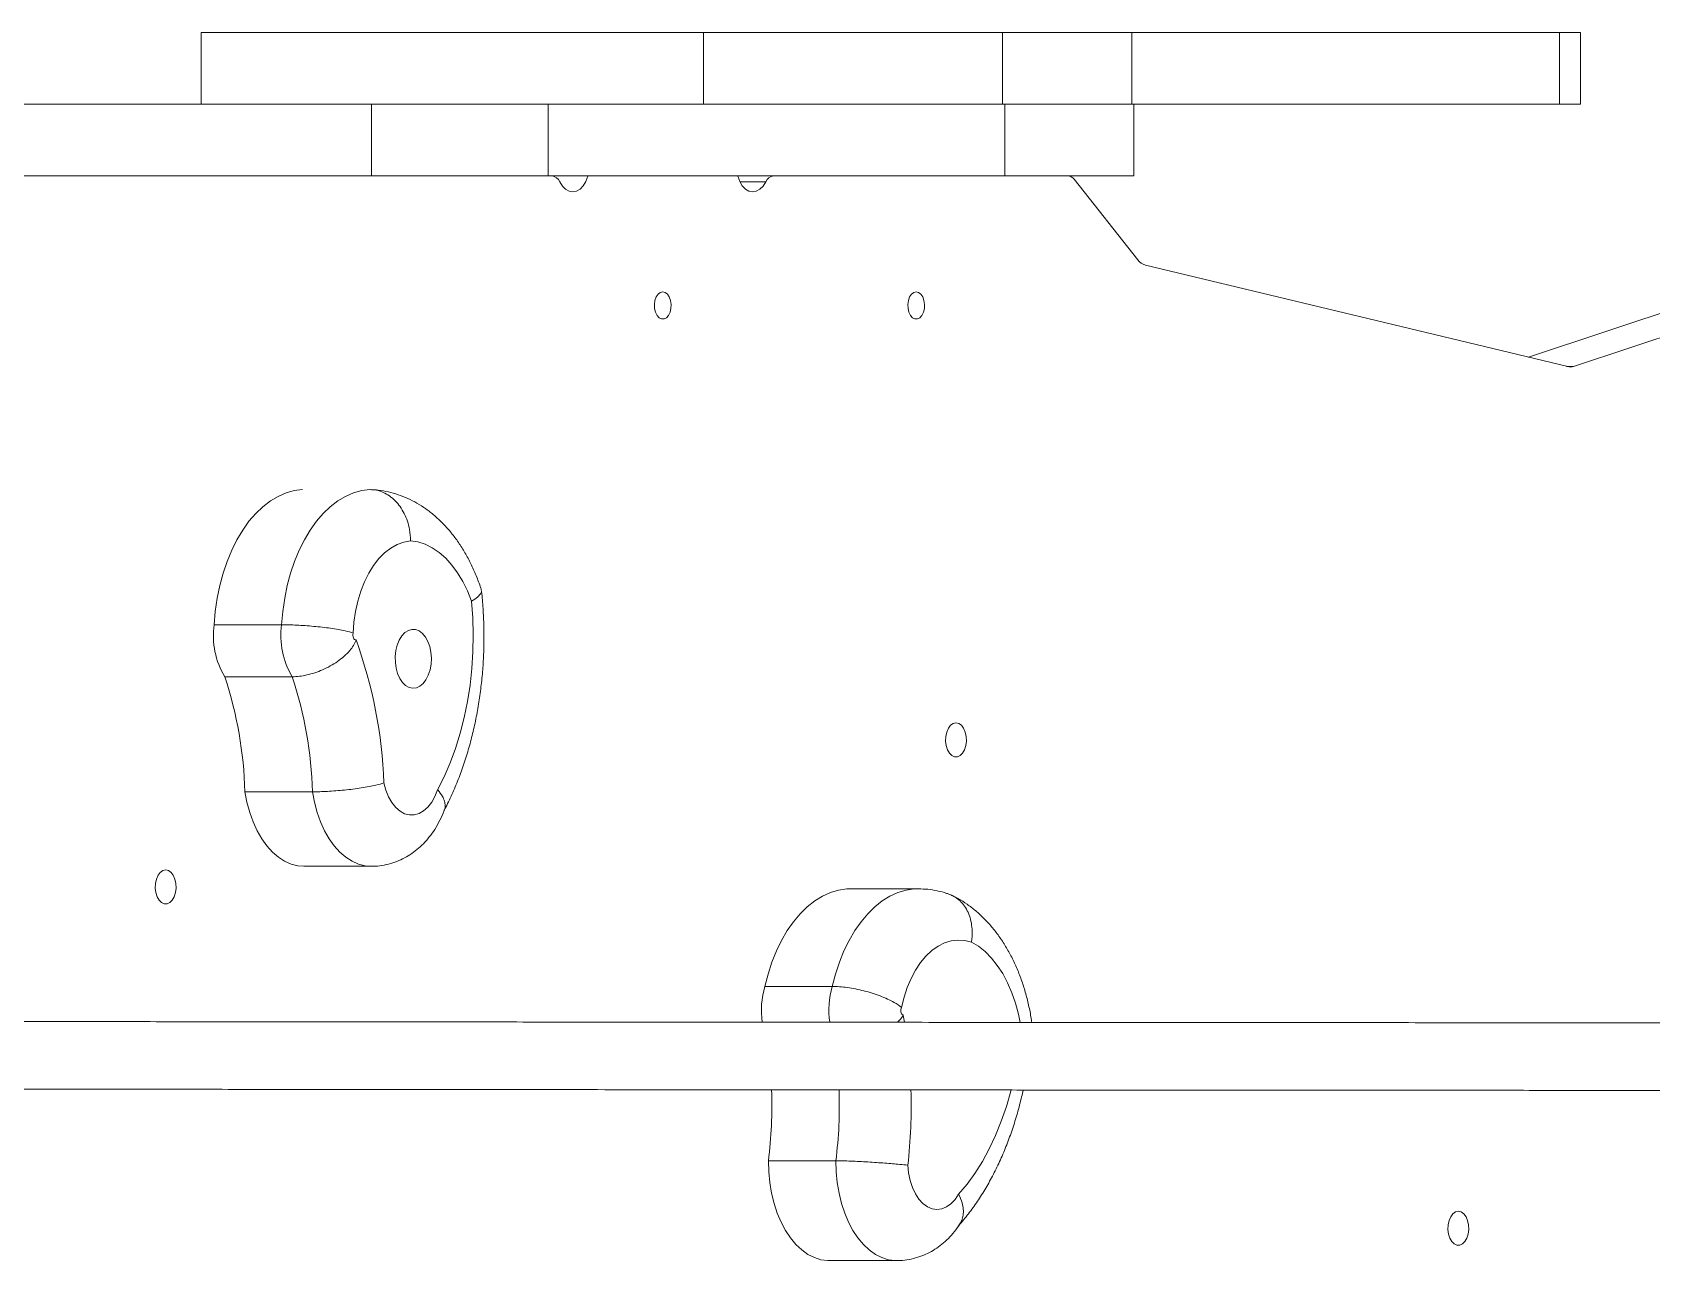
# Model space of a CAD drawing. Header units: millimetres. Extents: x -5943 to 5491, y -4078 to 3213.
# Drawn here: x 3285 to 3759, y 61.8 to 421.6 of the extents above; entities that cross this region are included whole.
import ezdxf

# ---------------------------------------------------------------- set-up
doc = ezdxf.new("R2010")
doc.units = ezdxf.units.MM
doc.layers.add('DIKOM_ОБЪЕКТ', color=7, linetype='Continuous')

msp = doc.modelspace()

# ---------------------------------------------------------------- linework, layer by layer
at = {"layer": 'DIKOM_ОБЪЕКТ', "color": 7, "linetype": 'Continuous', "lineweight": 15}
for p, q in [((3334.38, 421.596), (3334.38, 400.596)), ((3334.38, 421.596), (3481.366, 421.596)), ((3481.366, 421.596), (3481.366, 400.596)), ((3481.366, 421.596), (3568.987, 421.596)), ((3568.987, 421.596), (3568.987, 400.596)), ((3568.987, 421.596), (3606.829, 421.596)), ((3606.829, 400.596), (3606.829, 421.596)), ((3606.829, 421.596), (3731.991, 421.596)), ((3731.991, 421.596), (3731.991, 400.596)), ((3731.991, 421.596), (3738.15, 421.596)), ((3738.15, 400.596), (3738.15, 421.596)), ((3384.202, 400.596), (3384.202, 379.596)), ((3384.202, 400.596), (3435.899, 400.596)), ((3435.899, 400.596), (3435.899, 379.596)), ((3435.899, 400.596), (3569.642, 400.596)), ((3569.642, 400.596), (3569.642, 379.596)), ((3569.642, 400.596), (3607.384, 400.596)), ((3607.384, 379.596), (3607.384, 400.596)), ((3607.384, 400.596), (3731.991, 400.596)), ((3731.991, 400.596), (3738.15, 400.596)), ((3384.202, 379.596), (3435.899, 379.596)), ((3435.899, 379.596), (3569.642, 379.596)), ((3569.642, 379.596), (3607.384, 379.596)), ((3499.631, 377.785), (3492.075, 377.785)), ((3589.879, 378.549), (3608.52, 355.004)), ((3722.881, 326.458), (3832.342, 362.773)), ((3736.089, 323.764), (3853.672, 362.773)), ((3610.808, 353.414), (3734.395, 323.689)), ((3736.089, 323.764), (3734.084, 323.764)), ((3357.913, 248.087), (3338.164, 248.087)), ((3361.041, 232.85), (3341.291, 232.85)), ((3366.916, 199.146), (3347.166, 199.146)), ((3384.147, 177.322), (3364.397, 177.322)), ((3524.602, 170.728), (3544.351, 170.728)), ((3519.121, 142.131), (3499.372, 142.131)), ((3520.159, 91.063), (3500.41, 91.063)), ((3537.943, 61.822), (3518.194, 61.822))]:
    msp.add_line(p, q, dxfattribs=at)
at = {"layer": 'DIKOM_ОБЪЕКТ', "color": 7, "linetype": 'Continuous', "lineweight": 15, "flags": 128}
for points in [[(3439.345, 377.785), (3440.129, 376.55), (3441.062, 375.628), (3442.096, 375.065), (3443.18, 374.888), (3444.262, 375.106), (3445.288, 375.709), (3446.207, 376.667), (3446.973, 377.931), (3447.549, 379.441), (3447.594, 379.596)], [(3491.382, 379.596), (3491.426, 379.441), (3492.003, 377.931), (3492.769, 376.667), (3493.688, 375.709), (3494.713, 375.106), (3495.795, 374.888), (3496.88, 375.065), (3497.914, 375.628), (3498.846, 376.55), (3499.631, 377.785)], [(3469.488, 345.596), (3468.765, 345.418), (3468.106, 344.901), (3467.57, 344.09), (3467.205, 343.058), (3467.042, 341.895), (3467.097, 340.706), (3467.364, 339.596), (3467.82, 338.664), (3468.424, 337.992), (3469.122, 337.641), (3469.853, 337.641), (3470.552, 337.992), (3471.156, 338.664), (3471.612, 339.596), (3471.879, 340.706), (3471.934, 341.895), (3471.771, 343.058), (3471.405, 344.09), (3470.869, 344.901), (3470.211, 345.418), (3469.488, 345.596)], [(3543.678, 345.596), (3542.955, 345.418), (3542.296, 344.901), (3541.76, 344.09), (3541.395, 343.058), (3541.232, 341.895), (3541.287, 340.706), (3541.554, 339.596), (3542.009, 338.664), (3542.614, 337.992), (3543.312, 337.641), (3544.043, 337.641), (3544.742, 337.992), (3545.346, 338.664), (3545.802, 339.596), (3546.069, 340.706), (3546.123, 341.895), (3545.961, 343.058), (3545.595, 344.09), (3545.059, 344.901), (3544.401, 345.418), (3543.678, 345.596)], [(3338.164, 248.087), (3338.508, 251.992), (3339.066, 255.83), (3339.832, 259.572), (3340.802, 263.186), (3341.966, 266.644), (3343.316, 269.917), (3344.841, 272.98), (3346.528, 275.806), (3348.364, 278.375), (3350.334, 280.664), (3352.422, 282.656), (3354.611, 284.334), (3356.884, 285.684), (3359.222, 286.697), (3361.606, 287.363), (3364.017, 287.677)], [(3383.766, 287.677), (3381.355, 287.363), (3378.971, 286.697), (3376.633, 285.684), (3374.361, 284.334), (3372.172, 282.656), (3370.084, 280.664), (3368.114, 278.375), (3366.278, 275.806), (3364.591, 272.98), (3363.066, 269.917), (3361.716, 266.644), (3360.551, 263.186), (3359.582, 259.572), (3358.815, 255.83), (3358.258, 251.992), (3357.913, 248.087)], [(3378.866, 245.607), (3379.101, 248.821), (3379.555, 251.973), (3380.222, 255.021), (3381.093, 257.929), (3382.159, 260.66), (3383.405, 263.18), (3384.816, 265.456), (3386.375, 267.461), (3388.061, 269.169), (3389.853, 270.558), (3391.73, 271.613), (3393.667, 272.318), (3395.64, 272.666)], [(3395.64, 272.666), (3397.808, 272.33), (3399.944, 271.643), (3402.028, 270.611), (3404.038, 269.246), (3405.955, 267.56), (3407.759, 265.571), (3409.432, 263.298), (3410.958, 260.765), (3412.321, 257.995), (3413.508, 255.017)], [(3413.508, 255.017), (3413.865, 250.095), (3414, 245.143), (3413.913, 240.188), (3413.604, 235.257), (3413.074, 230.376), (3412.327, 225.572), (3411.366, 220.869), (3410.196, 216.294), (3408.825, 211.87), (3407.258, 207.622), (3405.506, 203.573), (3403.576, 199.743)], [(3396.291, 229.486), (3395.23, 229.716), (3394.219, 230.29), (3393.3, 231.183), (3392.51, 232.36), (3391.881, 233.773), (3391.439, 235.363), (3391.203, 237.065), (3391.182, 238.81), (3391.376, 240.527), (3391.778, 242.144), (3392.372, 243.596), (3393.133, 244.824), (3394.03, 245.777), (3395.026, 246.416), (3396.08, 246.714), (3397.15, 246.661), (3398.191, 246.257), (3399.161, 245.52), (3400.02, 244.479), (3400.734, 243.178), (3401.272, 241.669), (3401.612, 240.014), (3401.742, 238.282), (3401.655, 236.542), (3401.355, 234.866), (3400.854, 233.323), (3400.174, 231.977), (3399.341, 230.881), (3398.389, 230.081), (3397.359, 229.61), (3396.291, 229.486)], [(3379.696, 243.622), (3379.473, 243.641), (3379.262, 243.753), (3379.076, 243.952), (3378.927, 244.222), (3378.827, 244.546), (3378.782, 244.901), (3378.796, 245.263), (3378.866, 245.607)], [(3555.327, 219.362), (3554.5, 219.176), (3553.734, 218.634), (3553.087, 217.774), (3552.605, 216.662), (3552.326, 215.379), (3552.269, 214.02), (3552.439, 212.687), (3552.823, 211.478), (3553.393, 210.483), (3554.106, 209.776), (3554.91, 209.408), (3555.745, 209.408), (3556.549, 209.776), (3557.262, 210.483), (3557.832, 211.478), (3558.216, 212.687), (3558.386, 214.02), (3558.329, 215.379), (3558.049, 216.662), (3557.568, 217.774), (3556.92, 218.634), (3556.155, 219.176), (3555.327, 219.362)], [(3364.397, 177.322), (3362.648, 177.462), (3360.696, 177.957), (3358.791, 178.801), (3356.954, 179.984), (3355.209, 181.493), (3353.577, 183.307), (3352.079, 185.406), (3350.733, 187.762), (3349.555, 190.347), (3348.56, 193.13), (3347.761, 196.075), (3347.166, 199.146)], [(3366.916, 199.146), (3367.51, 196.075), (3368.31, 193.13), (3369.304, 190.347), (3370.482, 187.762), (3371.829, 185.406), (3373.327, 183.307), (3374.958, 181.493), (3376.703, 179.984), (3378.54, 178.801), (3380.446, 177.957), (3382.397, 177.462), (3384.152, 177.322)], [(3403.576, 199.743), (3402.806, 197.795), (3401.85, 196.08), (3400.734, 194.646), (3399.488, 193.532), (3398.146, 192.768), (3396.746, 192.375), (3395.325, 192.365), (3393.922, 192.736), (3392.576, 193.48), (3391.324, 194.576), (3390.2, 195.994), (3389.234, 197.694), (3388.454, 199.631), (3387.88, 201.751)], [(3323.973, 176.285), (3323.146, 176.099), (3322.38, 175.557), (3321.732, 174.697), (3321.251, 173.585), (3320.971, 172.302), (3320.914, 170.943), (3321.084, 169.61), (3321.468, 168.401), (3322.038, 167.406), (3322.752, 166.698), (3323.556, 166.331), (3324.39, 166.331), (3325.194, 166.698), (3325.908, 167.406), (3326.478, 168.401), (3326.862, 169.61), (3327.031, 170.943), (3326.974, 172.302), (3326.695, 173.585), (3326.213, 174.697), (3325.566, 175.557), (3324.8, 176.099), (3323.973, 176.285)], [(3499.372, 142.131), (3500.316, 145.763), (3501.456, 149.242), (3502.783, 152.54), (3504.287, 155.63), (3505.954, 158.488), (3507.772, 161.09), (3509.726, 163.416), (3511.8, 165.446), (3513.977, 167.164), (3516.24, 168.557), (3518.571, 169.612), (3520.95, 170.323), (3523.359, 170.682), (3524.602, 170.728)], [(3544.387, 170.728), (3543.108, 170.682), (3540.7, 170.323), (3538.32, 169.612), (3535.99, 168.557), (3533.727, 167.164), (3531.549, 165.446), (3529.475, 163.416), (3527.522, 161.09), (3525.704, 158.488), (3524.036, 155.63), (3522.533, 152.54), (3521.206, 149.242), (3520.065, 145.763), (3519.121, 142.131)], [(3539.383, 135.94), (3540.114, 138.95), (3541.046, 141.808), (3542.168, 144.478), (3543.467, 146.926), (3544.925, 149.123), (3546.524, 151.039), (3548.245, 152.652), (3550.065, 153.941), (3551.963, 154.89), (3553.914, 155.487), (3555.893, 155.724), (3557.876, 155.599), (3559.839, 155.113)], [(3559.839, 155.113), (3561.882, 153.885), (3563.84, 152.331), (3565.693, 150.466), (3567.423, 148.308), (3569.012, 145.88), (3570.444, 143.205), (3571.706, 140.311), (3572.784, 137.225), (3573.668, 133.98), (3574.149, 131.602)], [(3571.426, 111.803), (3571.347, 111.462), (3570.071, 106.963), (3568.595, 102.63), (3566.93, 98.483), (3565.083, 94.547), (3563.064, 90.842), (3560.884, 87.387), (3558.555, 84.202), (3556.09, 81.304)], [(3518.194, 61.822), (3517.775, 61.83), (3515.807, 62.084), (3513.867, 62.693), (3511.982, 63.649), (3510.172, 64.94), (3508.462, 66.55), (3506.872, 68.459), (3505.421, 70.645), (3504.127, 73.079), (3503.008, 75.732), (3502.075, 78.571), (3501.341, 81.561), (3500.815, 84.666), (3500.503, 87.846), (3500.41, 91.063)], [(3520.159, 91.063), (3520.253, 87.846), (3520.565, 84.666), (3521.091, 81.561), (3521.824, 78.571), (3522.757, 75.732), (3523.877, 73.079), (3525.17, 70.645), (3526.621, 68.459), (3528.211, 66.55), (3529.922, 64.94), (3531.731, 63.649), (3533.617, 62.693), (3535.556, 62.084), (3537.525, 61.83), (3537.939, 61.822)], [(3556.09, 81.304), (3555.041, 79.741), (3553.848, 78.481), (3552.544, 77.56), (3551.165, 77.001), (3549.748, 76.822), (3548.332, 77.026), (3546.957, 77.607), (3545.659, 78.551), (3544.474, 79.831), (3543.435, 81.412), (3542.57, 83.251), (3541.903, 85.298), (3541.452, 87.495), (3541.229, 89.784)], [(3702.393, 76.285), (3701.565, 76.099), (3700.8, 75.557), (3700.152, 74.697), (3699.671, 73.585), (3699.391, 72.302), (3699.334, 70.943), (3699.504, 69.61), (3699.888, 68.401), (3700.458, 67.406), (3701.171, 66.698), (3701.975, 66.331), (3702.81, 66.331), (3703.614, 66.698), (3704.327, 67.406), (3704.897, 68.401), (3705.281, 69.61), (3705.451, 70.943), (3705.394, 72.302), (3705.114, 73.585), (3704.633, 74.697), (3703.986, 75.557), (3703.22, 76.099), (3702.393, 76.285)]]:
    msp.add_lwpolyline(points, dxfattribs=at)
at = {"layer": 'DIKOM_ОБЪЕКТ', "color": 7, "linetype": 'Continuous', "lineweight": 15}
for centre, radius, start, end in [((3436.683, 376.76), 2.852, 21.06873, 83.95845), ((3502.292, 376.76), 2.852, 96.04155, 158.93127), ((3587.868, 377.149), 2.451, 34.84101, 86.86103), ((3611.968, 357.525), 4.271, 216.17775, 254.24197), ((3735.112, 326.66), 3.056, 256.43558, 288.63157), ((3361.094, 244.854), 23.157, 171.97438, 211.22358), ((3380.843, 244.854), 23.157, 171.97398, 211.22355), ((3249.401, 196.419), 138.581, 2.20525, 19.91471), ((3228.659, 195.854), 118.553, 1.59153, 18.18369), ((3248.407, 195.853), 118.554, 1.59169, 18.18373), ((3523.748, 135.069), 25.378, 163.84456, 187.71971), ((3543.496, 135.069), 25.377, 163.84384, 187.75621), ((3540.823, 135.067), 1.684, 148.76456, 235.70725), ((3391.171, 107.119), 151.056, 9.33731, 10.12583), ((3374.131, 107.136), 127.297, 352.74638, 2.12562), ((3393.888, 107.137), 127.29, 352.74571, 2.11836), ((3391.171, 107.119), 151.056, 353.41047, 1.78537)]:
    msp.add_arc(centre, radius, start, end, dxfattribs=at)
for points, knots in [([(3252.253, 400.596), (3255.321, 400.596), (3261.372, 400.596), (3270.193, 400.596), (3278.68, 400.596), (3286.899, 400.596), (3294.898, 400.596), (3302.702, 400.596), (3311.282, 400.596), (3320.519, 400.596), (3330.238, 400.596), (3339.464, 400.596), (3348.117, 400.596), (3356.108, 400.596), (3363.353, 400.596), (3369.763, 400.596), (3374.572, 400.596), (3378.043, 400.596), (3380.485, 400.596), (3382.4, 400.596), (3383.777, 400.596), (3384.059, 400.596), (3384.202, 400.596)], [0, 0, 0, 0, 0.0457084, 0.0901554, 0.1339893, 0.1776841, 0.2215513, 0.2657732, 0.3104221, 0.3725011, 0.4352118, 0.4982561, 0.5612811, 0.6239348, 0.6859298, 0.7471113, 0.8075485, 0.8453222, 0.8831325, 0.9212534, 0.960055, 1, 1, 1, 1]), ([(3252.253, 379.596), (3255.321, 379.596), (3261.372, 379.596), (3270.193, 379.596), (3278.68, 379.596), (3286.899, 379.596), (3294.898, 379.596), (3302.702, 379.596), (3311.282, 379.596), (3320.519, 379.596), (3330.238, 379.596), (3339.464, 379.596), (3348.117, 379.596), (3356.108, 379.596), (3363.353, 379.596), (3369.763, 379.596), (3374.572, 379.596), (3378.043, 379.596), (3380.485, 379.596), (3382.4, 379.596), (3383.777, 379.596), (3384.059, 379.596), (3384.202, 379.596)], [0, 0, 0, 0, 0.0457084, 0.0901554, 0.1339893, 0.1776841, 0.2215513, 0.2657732, 0.3104221, 0.3725011, 0.4352118, 0.4982561, 0.5612811, 0.6239348, 0.6859298, 0.7471113, 0.8075485, 0.8453222, 0.8831325, 0.9212534, 0.960055, 1, 1, 1, 1]), ([(3383.766, 287.677), (3384.423, 287.637), (3385.755, 287.556), (3387.688, 286.902), (3389.529, 285.868), (3391.19, 284.462), (3392.656, 282.71), (3393.858, 280.689), (3394.785, 278.421), (3395.454, 275.771), (3395.637, 273.801), (3395.64, 272.692), (3395.64, 272.666)], [0, 0, 0, 0, 0.105774, 0.2146147, 0.3203885, 0.4292283, 0.5350204, 0.6438795, 0.7497284, 0.8586435, 0.9966452, 1, 1, 1, 1]), ([(3383.937, 287.679), (3384.699, 287.631), (3386.453, 287.52), (3389.169, 287.032), (3392.053, 286.222), (3394.859, 285.113), (3397.576, 283.718), (3400.195, 282.039), (3402.706, 280.081), (3405.097, 277.847), (3407.354, 275.343), (3409.462, 272.58), (3411.403, 269.573), (3413.163, 266.347), (3414.72, 262.922), (3415.762, 260.218), (3416.262, 258.651), (3416.368, 258.317)], [0, 0, 0, 0, 0.0508541, 0.1171316, 0.1834486, 0.2501773, 0.31765, 0.3861638, 0.455967, 0.5272206, 0.5999704, 0.6741178, 0.7494346, 0.8256025, 0.9022802, 0.9791507, 1, 1, 1, 1]), ([(3416.412, 258.112), (3416.467, 257.613), (3416.71, 255.431), (3416.991, 251.531), (3417.175, 246.417), (3417.143, 241.295), (3416.904, 236.185), (3416.455, 231.104), (3415.799, 226.069), (3414.935, 221.098), (3413.866, 216.208), (3412.592, 211.416), (3411.114, 206.739), (3409.437, 202.192), (3407.553, 197.802), (3406.164, 194.93), (3405.409, 193.524), (3405.387, 193.483)], [0, 0, 0, 0, 0.022133, 0.0968166, 0.1714662, 0.2461084, 0.320771, 0.3954763, 0.4702531, 0.5451317, 0.6201397, 0.6953019, 0.7706388, 0.8461614, 0.9218712, 0.9977546, 1, 1, 1, 1]), ([(3416.368, 258.107), (3416.388, 257.981), (3416.441, 257.643), (3416.066, 256.995), (3415.201, 256.099), (3414.198, 255.417), (3413.516, 255.022), (3413.508, 255.017)], [0, 0, 0, 0, 0.1468008, 0.3943772, 0.6489567, 0.9959901, 1, 1, 1, 1]), ([(3378.866, 245.607), (3378.858, 245.61), (3378.19, 245.897), (3376.822, 246.253), (3374.532, 246.704), (3372.25, 247.055), (3369.815, 247.362), (3367.303, 247.62), (3364.781, 247.826), (3362.325, 247.975), (3359.986, 248.069), (3358.604, 248.081), (3357.913, 248.087)], [0, 0, 0, 0, 0.0016817, 0.1432373, 0.2503998, 0.3575611, 0.464649, 0.5717384, 0.6788031, 0.7858695, 0.8929351, 1, 1, 1, 1]), ([(3379.696, 243.622), (3379.693, 243.615), (3379.508, 243.027), (3378.979, 241.942), (3377.81, 240.379), (3376.258, 238.798), (3374.315, 237.286), (3372.177, 235.965), (3369.921, 234.855), (3367.606, 233.972), (3365.308, 233.331), (3363.076, 232.927), (3361.719, 232.876), (3361.041, 232.85)], [0, 0, 0, 0, 0.0010799, 0.0825359, 0.1644312, 0.2697842, 0.3751553, 0.4795722, 0.5839858, 0.6879808, 0.7919736, 0.8959881, 1, 1, 1, 1]), ([(3387.88, 201.751), (3387.87, 201.748), (3387.183, 201.518), (3385.811, 201.138), (3383.51, 200.651), (3381.236, 200.263), (3378.795, 199.925), (3376.3, 199.646), (3373.774, 199.424), (3371.337, 199.266), (3368.992, 199.165), (3367.614, 199.153), (3366.916, 199.146)], [0, 0, 0, 0, 0.0020434, 0.1451483, 0.250936, 0.3597584, 0.4650842, 0.5734336, 0.678553, 0.7867077, 0.8918269, 1, 1, 1, 1]), ([(3405.557, 193.873), (3405.562, 193.882), (3405.767, 194.234), (3405.811, 195.078), (3405.642, 196.385), (3404.97, 197.945), (3404.151, 199.088), (3403.584, 199.734), (3403.576, 199.743)], [0, 0, 0, 0, 0.0059201, 0.2370092, 0.4621955, 0.6938601, 0.9954245, 1, 1, 1, 1]), ([(3405.556, 193.873), (3405.53, 193.797), (3405.166, 192.74), (3404.273, 190.784), (3402.83, 188.198), (3401.196, 185.908), (3399.452, 183.926), (3397.553, 182.186), (3395.521, 180.697), (3393.371, 179.468), (3391.051, 178.471), (3388.581, 177.762), (3386.24, 177.365), (3384.762, 177.358), (3384.152, 177.355)], [0, 0, 0, 0, 0.0081861, 0.1133186, 0.2196435, 0.3136461, 0.4054613, 0.4950721, 0.5827304, 0.6687931, 0.7536417, 0.8460219, 0.9365527, 1, 1, 1, 1]), ([(3544.405, 170.717), (3545.287, 170.694), (3547.118, 170.646), (3549.863, 170.18), (3552, 169.616), (3553.18, 169.182), (3553.471, 169.075)], [0, 0, 0, 0, 0.2854766, 0.592629, 0.8994819, 1, 1, 1, 1]), ([(3553.457, 169.035), (3553.676, 168.968), (3554.503, 168.717), (3555.789, 167.868), (3557.239, 166.531), (3558.428, 164.83), (3559.314, 162.877), (3559.885, 160.682), (3560.139, 158.118), (3560.013, 156.212), (3559.843, 155.139), (3559.839, 155.113)], [0, 0, 0, 0, 0.0460889, 0.1745607, 0.3067546, 0.4352471, 0.5674644, 0.6960275, 0.8283112, 0.995926, 1, 1, 1, 1]), ([(3554.262, 168.735), (3554.826, 168.452), (3556.316, 167.706), (3558.617, 166.24), (3561.145, 164.31), (3563.547, 162.1), (3565.817, 159.622), (3567.939, 156.882), (3569.897, 153.898), (3571.674, 150.69), (3573.256, 147.286), (3574.631, 143.715), (3575.794, 140.009), (3576.732, 136.191), (3577.273, 133.369), (3577.49, 131.826), (3577.521, 131.599)], [0, 0, 0, 0, 0.04411996, 0.11639966, 0.1896438, 0.26440958, 0.34074848, 0.41857374, 0.49765571, 0.57766592, 0.65824562, 0.73905971, 0.81983655, 0.90046618, 0.9809106, 0.9947465, 0.9947465, 0.9947465, 0.9947465]), ([(3539.383, 135.94), (3539.376, 135.947), (3538.775, 136.502), (3537.503, 137.344), (3535.337, 138.454), (3533.155, 139.363), (3530.809, 140.172), (3528.372, 140.864), (3525.911, 141.419), (3523.5, 141.825), (3521.189, 142.082), (3519.81, 142.114), (3519.121, 142.131)], [0, 0, 0, 0, 0.0016827, 0.1432353, 0.2503985, 0.3575614, 0.4646511, 0.571736, 0.6788044, 0.7858664, 0.8929316, 1, 1, 1, 1]), ([(3539.874, 133.676), (3539.871, 133.67), (3539.6, 133.179), (3539.028, 132.464), (3538.346, 131.862), (3538.054, 131.629)], [0, 0, 0, 0, 0.00107876, 0.08253462, 0.13772886, 0.13772886, 0.13772886, 0.13772886]), ([(3887.398, 131.414), (3879.95, 131.418), (3865.432, 131.426), (3844.242, 131.437), (3824.221, 131.448), (3805.376, 131.459), (3787.712, 131.468), (3771.23, 131.477), (3756.907, 131.485), (3744.584, 131.492), (3734.104, 131.498), (3724.34, 131.504), (3715.288, 131.509), (3706.942, 131.514), (3699.15, 131.519), (3683.764, 131.528), (3660.503, 131.543), (3629.412, 131.563), (3597.659, 131.585), (3565.543, 131.608), (3533.242, 131.633), (3501.494, 131.658), (3470.226, 131.684), (3439.91, 131.71), (3410.434, 131.736), (3381.695, 131.761), (3353.064, 131.787), (3324.611, 131.814), (3296.698, 131.841), (3277.341, 131.86), (3267.54, 131.87), (3185.39, 131.97)], [0, 0, 0, 0, 0.0326036, 0.0635449, 0.0928193, 0.1204247, 0.1463601, 0.1706261, 0.1932241, 0.2098112, 0.2253709, 0.2399049, 0.2534146, 0.2659015, 0.2773748, 0.2884868, 0.3353325, 0.3830652, 0.4316904, 0.4841249, 0.5365477, 0.5890102, 0.6415034, 0.6940342, 0.7438364, 0.7937571, 0.8438259, 0.8939671, 0.9441285, 0.9942552, 1, 1, 1, 1]), ([(3185.325, 112.17), (3271.05, 112.066), (3281.629, 112.055), (3301.578, 112.035), (3326.442, 112.011), (3354.532, 111.985), (3382.784, 111.96), (3411.139, 111.934), (3441.485, 111.908), (3473.956, 111.88), (3508.744, 111.851), (3539.27, 111.827), (3565.102, 111.808), (3585.754, 111.793), (3605.917, 111.778), (3621.642, 111.768), (3632.992, 111.76), (3640.129, 111.755), (3647.481, 111.751), (3655.373, 111.746), (3664.107, 111.74), (3673.538, 111.734), (3683.639, 111.728), (3694.385, 111.721), (3705.96, 111.714), (3718.371, 111.707), (3732.185, 111.699), (3747.481, 111.69), (3764.336, 111.681), (3782.258, 111.671), (3801.245, 111.66), (3821.296, 111.649), (3842.402, 111.638), (3864.554, 111.626), (3879.671, 111.618), (3887.398, 111.614)], [0, 0, 0, 0, 0.0249927, 0.0596133, 0.1091476, 0.1586597, 0.2080213, 0.2572692, 0.3064361, 0.364753, 0.4229987, 0.4812164, 0.5153677, 0.5484318, 0.5802767, 0.6109166, 0.6220485, 0.6330141, 0.6439475, 0.6559543, 0.6692808, 0.6839292, 0.6989531, 0.7151561, 0.7325404, 0.7511085, 0.7708623, 0.7943119, 0.8192437, 0.8456601, 0.8735621, 0.9029495, 0.9338207, 0.9661724, 1, 1, 1, 1]), ([(3574.991, 111.801), (3574.848, 111.141), (3574.33, 108.858), (3573.327, 105.005), (3571.874, 100.313), (3570.22, 95.751), (3568.365, 91.336), (3566.314, 87.087), (3564.068, 83.022), (3561.636, 79.158), (3559.014, 75.529), (3557.1, 73.162), (3556.059, 72.016), (3555.991, 71.941)], [0.28861192, 0.28861192, 0.28861192, 0.28861192, 0.31872107, 0.39326698, 0.46798315, 0.54288357, 0.61797106, 0.69323202, 0.7686344, 0.84410918, 0.91952673, 0.99474395, 1, 1, 1, 1]), ([(3541.229, 89.784), (3541.219, 89.785), (3540.52, 89.849), (3539.126, 89.978), (3536.803, 90.184), (3534.514, 90.375), (3532.06, 90.562), (3529.557, 90.73), (3527.024, 90.873), (3524.584, 90.98), (3522.236, 91.05), (3520.858, 91.059), (3520.159, 91.063)], [0, 0, 0, 0, 0.0020436, 0.145149, 0.2509384, 0.3597571, 0.4650843, 0.5734343, 0.6785515, 0.7867062, 0.8918279, 1, 1, 1, 1]), ([(3556.496, 72.678), (3556.678, 72.963), (3557.144, 73.689), (3557.477, 75.102), (3557.529, 76.844), (3557.151, 78.907), (3556.546, 80.431), (3556.097, 81.291), (3556.09, 81.304)], [0, 0, 0, 0, 0.1303963, 0.33255, 0.5295384, 0.7321908, 0.9959916, 1, 1, 1, 1]), ([(3556.531, 72.657), (3556.503, 72.61), (3556.011, 71.783), (3554.901, 70.313), (3553.161, 68.333), (3551.253, 66.608), (3549.215, 65.131), (3547.06, 63.915), (3544.736, 62.931), (3542.264, 62.237), (3539.956, 61.857), (3538.511, 61.857), (3537.936, 61.857)], [0, 0, 0, 0, 0.0072338, 0.1273809, 0.2446707, 0.3591552, 0.4711564, 0.5811425, 0.6896037, 0.8076373, 0.9233213, 1, 1, 1, 1])]:
    msp.add_open_spline(points, degree=3, knots=knots, dxfattribs=at)

doc.saveas('drawing.dxf')
